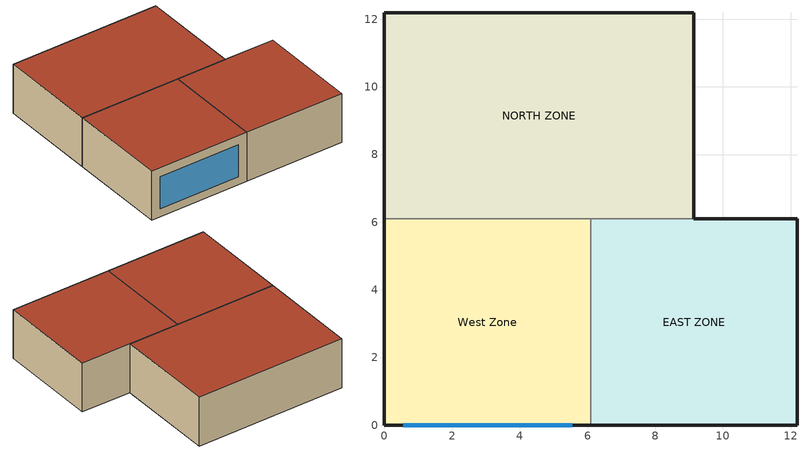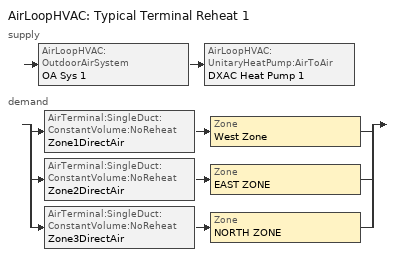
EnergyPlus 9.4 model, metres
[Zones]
West Zone
 floor adiabatic (FLOOR SLAB 8 IN): 0,0 0,6.1 6.1,6.1 6.1,0 z0
 wall outside (EXTWALL80): 0,6.1 0,0 6.1,0 z0:3.05
 wall to NORTH ZONE (PARTITION06): 6.1,6.1 0,6.1 z0:3.05
 wall to EAST ZONE (PARTITION06): 6.1,0 6.1,6.1 z0:3.05
 window (WIN-CON-LIGHT): 0.55,0 5.55,0 z0.5:2.5
 roof outside (ROOF34): 0,6.1 0,0 6.1,0 6.1,6.1 z3.05
EAST ZONE
 floor adiabatic (FLOOR SLAB 8 IN): 6.1,0 6.1,6.1 12.19,6.1 12.19,0 z0
 wall outside (EXTWALL80): 6.1,0 12.19,0 12.19,6.1 9.14,6.1 z0:3.05
 wall to NORTH ZONE (PARTITION06): 9.14,6.1 6.1,6.1 z0:3.05
 roof outside (ROOF34): 6.1,6.1 6.1,0 12.19,0 12.19,6.1 z3.05
NORTH ZONE
 floor adiabatic (FLOOR SLAB 8 IN): 0,6.1 0,12.19 9.14,12.19 9.14,6.1 z0
 wall outside (EXTWALL80): 9.14,6.1 9.14,12.19 0,12.19 0,6.1 z0:3.05
 roof outside (ROOF34): 0,12.19 0,6.1 9.14,6.1 9.14,12.19 z3.05
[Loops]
AirLoopHVAC 'Typical Terminal Reheat 1'
 supply: AirLoopHVAC:OutdoorAirSystem 'OA Sys 1' > AirLoopHVAC:UnitaryHeatPump:AirToAir 'DXAC Heat Pump 1'
 demand: split
  | AirTerminal:SingleDuct:ConstantVolume:NoReheat 'Zone1DirectAir' > Zone 'West Zone'
  | AirTerminal:SingleDuct:ConstantVolume:NoReheat 'Zone2DirectAir' > Zone 'EAST ZONE'
  | AirTerminal:SingleDuct:ConstantVolume:NoReheat 'Zone3DirectAir' > Zone 'NORTH ZONE'
[Building]
NONE: North Axis {deg}=0; Terrain=Suburbs; Loads Convergence Tolerance Value {W}=0.04; Temperature Convergence Tolerance Value {deltaC}=0.4; Solar Distribution=FullInteriorAndExterior; Maximum Number of Warmup Days=25; Minimum Number of Warmup Days=6
[Site:Location]
Chicago Ohare Intl Ap IL USA WMO=725300: Latitude {deg}=41.99; Longitude {deg}=-87.91; Time Zone {hr}=-6; Elevation {m}=205
[SizingPeriod:DesignDay] Day of Month=21; Humidity Condition Type=Wetbulb; Barometric Pressure {Pa}=98886; Rain Indicator=No; Snow Indicator=No; Daylight Saving Time Indicator=No; Solar Model Indicator=ASHRAEClearSky
Name | Month | Day Type | Maximum Dry-Bulb Temperature {C} | Daily Dry-Bulb Temperature Range {deltaC} | Wetbulb or DewPoint at Maximum Dry-Bulb {C} | Wind Speed {m/s} | Wind Direction {deg} | Sky Clearness
Chicago Ohare Intl Ap Ann Htg 99% Condns DB | 1 | WinterDesignDay | -16.6 | 0 | -16.6 | 4.9 | 270 | 0
Chicago Ohare Intl Ap Ann Clg 1% Condns DB=>MWB | 7 | SummerDesignDay | 31.6 | 10.5 | 23 | 5.2 | 230 | 1
[Site:GroundTemperature:BuildingSurface]
20.03, 20.03, 20.13, 20.3, 20.43, 20.52, 20.62, 20.77, 20.78, 20.55, 20.44, 20.2
[Material] Thermal Absorptance=0.9
Name | Roughness | Thickness {m} | Conductivity {W/m-K} | Density {kg/m3} | Specific Heat {J/kg-K} | Solar Absorptance | Visible Absorptance
A1 - 1 IN STUCCO | Smooth | 0.0253898 | 0.691831 | 1858.142 | 836.8 | 0.92 | 0.92
C4 - 4 IN COMMON BRICK | Rough | 0.101498 | 0.726422 | 1922.216 | 836.8 | 0.76 | 0.76
E1 - 3 / 4 IN PLASTER OR GYP BOARD | Smooth | 0.01905 | 0.726422 | 1601.846 | 836.8 | 0.92 | 0.92
C6 - 8 IN CLAY TILE | Smooth | 0.203302 | 0.570761 | 1121.292 | 836.8 | 0.82 | 0.82
C10 - 8 IN HW CONCRETE | MediumRough | 0.203302 | 1.729577 | 2242.585 | 836.8 | 0.65 | 0.65
E2 - 1 / 2 IN SLAG OR STONE | Rough | 0.0127102 | 1.435549 | 881.0155 | 1673.6 | 0.55 | 0.55
E3 - 3 / 8 IN FELT AND MEMBRANE | Rough | 0.00954024 | 0.190253 | 1121.292 | 1673.6 | 0.75 | 0.75
B5 - 1 IN DENSE INSULATION | VeryRough | 0.0253898 | 0.0432394 | 91.30524 | 836.8 | 0.5 | 0.5
C12 - 2 IN HW CONCRETE | MediumRough | 0.0509016 | 1.729577 | 2242.585 | 836.8 | 0.65 | 0.65
[WindowMaterial:Glazing]
WIN-LAY-GLASS-LIGHT: Optical Data Type=SpectralAverage; Thickness {m}=0.003; Solar Transmittance at Normal Incidence=0.9; Front Side Solar Reflectance at Normal Incidence=0.031; Back Side Solar Reflectance at Normal Incidence=0.031; Visible Transmittance at Normal Incidence=0.9; Front Side Visible Reflectance at Normal Incidence=0.05; Back Side Visible Reflectance at Normal Incidence=0.05; Infrared Transmittance at Normal Incidence=0; Front Side Infrared Hemispherical Emissivity=0.84; Back Side Infrared Hemispherical Emissivity=0.84; Conductivity {W/m-K}=0.9
[Construction]
EXTWALL80: A1 - 1 IN STUCCO, C4 - 4 IN COMMON BRICK, E1 - 3 / 4 IN PLASTER OR GYP BOARD
PARTITION06: E1 - 3 / 4 IN PLASTER OR GYP BOARD, C6 - 8 IN CLAY TILE, E1 - 3 / 4 IN PLASTER OR GYP BOARD
FLOOR SLAB 8 IN: C10 - 8 IN HW CONCRETE
ROOF34: E2 - 1 / 2 IN SLAG OR STONE, E3 - 3 / 8 IN FELT AND MEMBRANE, B5 - 1 IN DENSE INSULATION, C12 - 2 IN HW CONCRETE
WIN-CON-LIGHT: WIN-LAY-GLASS-LIGHT
[CoilSystem:DesiccantStorageHeatPump:AirSource]
ASIHP1: Heat Pump ACDXCoil 1, Heat Pump DX Heating Coil 1, HPWHOutdoorDXCoilVS, SINGLE, SCWHCoil1, SCDWHCoolCoil1, SCDWHWHCoil1, Coil:LiquidDesiccant:Simple, DehumLDCoil, OUTDOOR, Coil:LiquidDesiccant:Simple, RegenLDCoil, Indirect Evaporative Cooler 1, GAS, WaterHeater:HeatPump:PumpedCondenser, OutdoorHeatPumpWaterHeater, 1, 1, 55, 65, 55, 85, 0.45, 0.05, 3, 1, 1, 1, 1, 1, 1, 0.15, 1, 1, 1
[EvaporativeCooler:Indirect:CelDekPad]
Indirect Evaporative Cooler 1: Availability Schedule=PlantHPWHSch; Direct Pad Area {m2}=0.6; Direct Pad Depth {m}=0.17; Recirculating Water Pump Power Consumption {W}=55; Secondary Air Fan Flow Rate {m3/s}=1; Secondary Air Fan Total Efficiency=0.7; Secondary Air Fan Delta Pressure {Pa}=200; Indirect Heat Exchanger Effectiveness=0.67; Control Type=Constant
[Coil:LiquidDesiccant:Simple] Availability Schedule=PlantHPWHSch; Design Water Flow Rate {m3/s}=autosize; Design Air Flow Rate {m3/s}=autosize; Design Inlet Water Temperature {C}=autosize; Design Inlet Air Temperature {C}=autosize; Design Outlet Air Temperature {C}=autosize; Design Inlet Air Humidity Ratio {kgWater/kgDryAir}=autosize; Design Outlet Air Humidity Ratio {kgWater/kgDryAir}=autosize; Design Inlet Solution Concentration=autosize; Design fan power per unit mass flow rate=55; Outdoor Air Flow Rates {m3/s}=autosize; Design pump power=75; Design peffectiveness=0.9; material=LiCl
Name | Type of Operation Mode: 1- RegenerationMode, 2-DehumidificationMode | air source: 1-OutdoorAirSource 2-ZoneAirSource (default)
RegenLDCoil | RegenerationMode | OutdoorAirSource
DehumLDCoil | DehumidificationMode | ZoneAirSource
[WaterHeater:HeatPump:PumpedCondenser]
OutdoorHeatPumpWaterHeater: Availability Schedule=PlantHPWHSch; Compressor Setpoint Temperature Schedule=HPWHTempSch; Dead Band Temperature Difference {deltaC}=2; Condenser Water Flow Rate {m3/s}=0.00016; Evaporator Air Flow Rate {m3/s}=0.2685; Inlet Air Configuration=OutdoorAirOnly; Tank=HPWHOutdoorTank; DX Coil=ASIHP1; Minimum Inlet Air Temperature for Compressor Operation {C}=-5; Compressor Location=Outdoors; Fan=HPWHOutdoorFan; Fan Placement=BlowThrough
[WaterHeater:Mixed]
HPWHOutdoorTank: Tank Volume {m3}=0.3785; Setpoint Temperature Schedule=Hot Water Setpoint Temp Schedule; Deadband Temperature Difference {deltaC}=2; Maximum Temperature Limit {C}=82.2222; Heater Control Type=CYCLE; Heater Maximum Capacity {W}=0; Heater Minimum Capacity {W}=0; Heater Fuel Type=ELECTRICITY; Heater Thermal Efficiency=0.95; Off Cycle Parasitic Fuel Consumption Rate {W}=10; Off Cycle Parasitic Fuel Type=ELECTRICITY; Off Cycle Parasitic Heat Fraction to Tank=0; On Cycle Parasitic Fuel Consumption Rate {W}=30; On Cycle Parasitic Fuel Type=ELECTRICITY; On Cycle Parasitic Heat Fraction to Tank=0; Ambient Temperature Indicator=Outdoors; Off Cycle Loss Coefficient to Ambient Temperature {W/K}=2; Off Cycle Loss Fraction to Zone=1; On Cycle Loss Coefficient to Ambient Temperature {W/K}=2; On Cycle Loss Fraction to Zone=1; Use Side Effectiveness=1; Source Side Effectiveness=0.95
[Coil:WaterHeating:AirToWaterHeatPump:VariableSpeed] Number of Speeds=10; Nominal Speed Level=10; Rated Water Heating Capacity {W}=4000; Rated Evaporator Inlet Air Dry-Bulb Temperature {C}=29.44; Rated Evaporator Inlet Air Wet-Bulb Temperature {C}=22.22; Rated Condenser Inlet Water Temperature {C}=55.72; Evaporator Fan Power Included in Rated COP=No; Condenser Pump Power Included in Rated COP=No; Condenser Pump Heat Included in Rated Heating Capacity and Rated COP=No; Fraction of Condenser Pump Heat to Water=0.1; Crankcase Heater Capacity {W}=100; Maximum Ambient Temperature for Crankcase Heater Operation {C}=5; Evaporator Air Temperature Type for Curve Objects=WetBulbTemperature; Part Load Fraction Correlation Curve=HPWHPLFFPLR; Rated Water Heating Capacity at Speed 1 {W}=400; Rated Water Heating COP at Speed 1 {W/W}=5; Rated Sensible Heat Ratio at Speed 1=0.8; Speed 1 Reference Unit Rated Air Flow Rate {m3/s}=0.02014; Speed 1 Reference Unit Rated Water Flow Rate {m3/s}=0.00018; Speed 1 Reference Unit Water Pump Input Power At Rated Conditions {W}=10; Speed 1 Total WH Capacity Function of Temperature Curve=HPWHHeatingCapFTemp; Speed 1 Total WH Capacity Function of Air Flow Fraction Curve=ConstantCubic; Speed 1 Total WH Capacity Function of Water Flow Fraction Curve=ConstantCubic; Speed 1 COP Function of Temperature Curve=HPWHHeatingCOPFTemp; Speed 1 COP Function of Air Flow Fraction Curve=ConstantCubic; Speed 1 COP Function of Water Flow Fraction Curve=ConstantCubic; Rated Water Heating Capacity at Speed 2 {W}=800; Rated Water Heating COP at Speed 2 {W/W}=4.8; Rated Sensible Heat Ratio at Speed 2=0.79; Speed 2 Reference Unit Rated Air Flow Rate {m3/s}=0.04028; Speed 2 Reference Unit Rated Water Flow Rate {m3/s}=0.00036; Speed 2 Reference Unit Water Pump Input Power At Rated Conditions=10; Speed 2 Total WH Capacity Function of Temperature Curve=HPWHHeatingCapFTemp; Speed 2 Total WH Capacity Function of Air Flow Fraction Curve=ConstantCubic; Speed 2 Total WH Capacity Function of Water Flow Fraction Curve=ConstantCubic; Speed 2 COP Function of Temperature Curve=HPWHHeatingCOPFTemp; Speed 2 COP Function of Air Flow Fraction Curve=ConstantCubic; Speed 2 COP Function of Water Flow Fraction Curve=ConstantCubic; Rated Water Heating Capacity at speed 3 {W}=1200; Rated Water Heating COP at Speed 3 {W/W}=4.4; Rated Sensible Heat Ratio at Speed 3=0.78; Speed 3 Reference Unit Rated Air Flow Rate {m3/s}=0.06042; Speed 3 Reference Unit Rated Water Flow Rate {m3/s}=0.00054; Speed 3 Reference Unit Water Pump Input Power At Rated Conditions=10; Speed 3 Total WH Capacity Function of Temperature Curve=HPWHHeatingCapFTemp; Speed 3 Total WH Capacity Function of Air Flow Fraction Curve=ConstantCubic; Speed 3 Total WH Capacity Function of Water Flow Fraction Curve=ConstantCubic; Speed 3 COP Function of Temperature Curve=HPWHHeatingCOPFTemp; Speed 3 COP Function of Air Flow Fraction Curve=ConstantCubic; Speed 3 COP Function of Water Flow Fraction Curve=ConstantCubic; Rated Water Heating Capacity at Speed 4 {W}=1600; Rated Water Heating COP at Speed 4 {W/W}=4; Rated Sensible Heat Ratio at Speed 4=0.77; Speed 4 Reference Unit Rated Air Flow Rate {m3/s}=0.08056; Speed 4 Reference Unit Rated Water Flow Rate {m3/s}=0.00072; Speed 4 Reference Unit Water Pump Input Power At Rated Conditions=10; Speed 4 Total WH Capacity Function of Temperature Curve=HPWHHeatingCapFTemp; Speed 4 Total WH Capacity Function of Air Flow Fraction Curve=ConstantCubic; Speed 4 Total WH Capacity Function of Water Flow Fraction Curve=ConstantCubic; Speed 4 COP Function of Temperature Curve=HPWHHeatingCOPFTemp; Speed 4 COP Function of Air Flow Fraction Curve=ConstantCubic; Speed 4 COP Function of Water Flow Fraction Curve=ConstantCubic; Rated Water Heating Capacity at Speed 5 {W}=2000; Rated Water Heating COP at Speed 5 {W/W}=3.8; Rated Sensible Heat Ratio at Speed 5=0.76; Speed 5 Reference Unit Rated Air Flow Rate {m3/s}=0.1007; Speed 5 Reference Unit Rated Water Flow Rate {m3/s}=0.0009; Speed 5 Reference Unit Water Pump Input Power At Rated Conditions=10; Speed 5 Total WH Capacity Function of Temperature Curve=HPWHHeatingCapFTemp; Speed 5 Total WH Capacity Function of Air Flow Fraction Curve=ConstantCubic; Speed 5 Total WH Capacity Function of Water Flow Fraction Curve=ConstantCubic; Speed 5 COP Function of Temperature Curve=HPWHHeatingCOPFTemp; Speed 5 COP Function of Air Flow Fraction Curve=ConstantCubic; Speed 5 COP Function of Water Flow Fraction Curve=ConstantCubic; Rated Water Heating Capacity at Speed 6 {W}=2400; Rated Water Heating COP at Speed 6 {W/W}=3.4; Rated Sensible Heat Ratio at Speed 6=0.75; Speed 6 Reference Unit Rated Air Flow Rate {m3/s}=0.12084; Speed 6 Reference Unit Rated Water Flow Rate {m3/s}=0.00108; Speed 6 Reference Unit Water Pump Input Power At Rated Conditions=10; Speed 6 Total WH Capacity Function of Temperature Curve=HPWHHeatingCapFTemp; Speed 6 Total WH Capacity Function of Air Flow Fraction Curve=ConstantCubic; Speed 6 Total WH Capacity Function of Water Flow Fraction Curve=ConstantCubic; Speed 6 COP Function of Temperature Curve=HPWHHeatingCOPFTemp; Speed 6 COP Function of Air Flow Fraction Curve=ConstantCubic; Speed 6 COP Function of Water Flow Fraction Curve=ConstantCubic; Rated Water Heating Capacity at Speed 7 {W}=2800; Rated Water Heating COP at Speed 7 {W/W}=3; Rated Sensible Heat Ratio at Speed 7=0.74; Speed 7 Reference Unit Rated Air Flow Rate {m3/s}=0.14098; Speed 7 Reference Unit Rated Water Flow Rate {m3/s}=0.00126; Speed 7 Reference Unit Water Pump Input Power At Rated Conditions=10; Speed 7 Total WH Capacity Function of Temperature Curve=HPWHHeatingCapFTemp; Speed 7 Total WH Capacity Function of Air Flow Fraction Curve=ConstantCubic; Speed 7 Total WH Capacity Function of Water Flow Fraction Curve=ConstantCubic; Speed 7 COP Function of Temperature Curve=HPWHHeatingCOPFTemp; Speed 7 COP Function of Air Flow Fraction Curve=ConstantCubic; Speed 7 COP Function of Water Flow Fraction Curve=ConstantCubic; Rated Water Heating Capacity at Speed 8 {W}=3200; Rated Water Heating COP at Speed 8 {W/W}=2.6; Rated Sensible Heat Ratio at Speed 8=0.73; Speed 8 Reference Unit Rated Air Flow Rate {m3/s}=0.16112; Speed 8 Reference Unit Rated Water Flow Rate {m3/s}=0.00144; Speed 8 Reference Unit Water Pump Input Power At Rated Conditions=10; Speed 8 Total WH Capacity Function of Temperature Curve=HPWHHeatingCapFTemp; Speed 8 Total WH Capacity Function of Air Flow Fraction Curve=ConstantCubic; Speed 8 Total WH Capacity Function of Water Flow Fraction Curve=ConstantCubic; Speed 8 COP Function of Temperature Curve=HPWHHeatingCOPFTemp; Speed 8 COP Function of Air Flow Fraction Curve=ConstantCubic; Speed 8 COP Function of Water Flow Fraction Curve=ConstantCubic; Rated Water Heating Capacity at Speed 9 {W}=3600; Rated Water Heating COP at Speed 9 {W/W}=2.3; Rated Sensible Heat Ratio at Speed 9=0.72; Speed 9 Reference Unit Rated Air Flow Rate {m3/s}=0.18126; Speed 9 Reference Unit Rated Water Flow Rate {m3/s}=0.00162; Speed 9 Reference Unit Water Pump Input Power At Rated Conditions=10; Speed 9 Total WH Capacity Function of Temperature Curve=HPWHHeatingCapFTemp; Speed 9 Total WH Capacity Function of Air Flow Fraction Curve=ConstantCubic; Speed 9 Total WH Capacity Function of Water Flow Fraction Curve=ConstantCubic; Speed 9 COP Function of Temperature Curve=HPWHHeatingCOPFTemp; Speed 9 COP Function of Air Flow Fraction Curve=ConstantCubic; Speed 9 COP Function of Water Flow Fraction Curve=ConstantCubic; Rated Water Heating Capacity at Speed 10 {W}=4000; Rated Water Heating COP at Speed 10 {W/W}=2; Rated Sensible Heat Ratio at Speed 10=0.7; Speed 10 Reference Unit Rated Air Flow Rate {m3/s}=0.2014; Speed 10 Reference Unit Rated Water Flow Rate {m3/s}=0.00179; Speed 10 Reference Unit Water Pump Input Power At Rated Conditions=10; Speed 10 Total WH Capacity Function of Temperature Curve=HPWHHeatingCapFTemp; Speed 10 Total WH Capacity Function of Air Flow Fraction Curve=ConstantCubic; Speed 10 Total WH Capacity Function of Water Flow Fraction Curve=ConstantCubic; Speed 10 COP Function of Temperature Curve=HPWHHeatingCOPFTemp; Speed 10 COP Function of Air Flow Fraction Curve=ConstantCubic; Speed 10 COP Function of Water Flow Fraction Curve=ConstantCubic
Name | Rated Evaporator Air Flow Rate {m3/s} | Rated Condenser Water Flow Rate {m3/s}
HPWHOutdoorDXCoilVS | 0.2685 | 0.00016
SCWHCoil1; SCDWHWHCoil1 | autocalculate | autocalculate
[Fan:OnOff] Fan Total Efficiency=0.7; Motor Efficiency=0.9; Motor In Airstream Fraction=1
Name | Availability Schedule | Pressure Rise {Pa} | Maximum Flow Rate {m3/s}
HPWHOutdoorFan | PlantHPWHSch | 100 | 0.2685
Supply Fan 1 | FanAndCoilAvailSched | 300 | 1.7
[AirLoopHVAC:UnitaryHeatPump:AirToAir]
DXAC Heat Pump 1: Availability Schedule=FanAndCoilAvailSched; Cooling Supply Air Flow Rate {m3/s}=1.7; Heating Supply Air Flow Rate {m3/s}=1.7; No Load Supply Air Flow Rate {m3/s}=0; Controlling Zone or Thermostat Location=East Zone; Supply Air Fan=Supply Fan 1; Heating Coil=ASIHP1; Cooling Coil=ASIHP1; Supplemental Heating Coil=Heat Pump DX Supp Heating Coil 1; Maximum Supply Air Temperature from Supplemental Heater {C}=50; Maximum Outdoor Dry-Bulb Temperature for Supplemental Heater Operation {C}=21; Fan Placement=BlowThrough; Supply Air Fan Operating Mode Schedule=CyclingFanSchedule
[Coil:Heating:DX:VariableSpeed]
Heat Pump DX Heating Coil 1: Number of Speeds=10; Nominal Speed Level=10; Rated Heating Capacity At Selected Nominal Speed Level {W}=35000; Rated Air Flow Rate At Selected Nominal Speed Level {m3/s}=1.7; Energy Part Load Fraction Curve=HPACCOOLPLFFPLR; Minimum Outdoor Dry-Bulb Temperature for Compressor Operation {C}=-30; Maximum Outdoor Dry-Bulb Temperature for Defrost Operation {C}=5; Crankcase Heater Capacity {W}=200; Maximum Outdoor Dry-Bulb Temperature for Crankcase Heater Operation {C}=10; Defrost Strategy=Resistive; Defrost Control=TIMED; Defrost Time Period Fraction=0.166667; Resistive Defrost Heater Capacity {W}=20000; Speed 1 Reference Unit Gross Rated Heating Capacity {W}=1838.7; Speed 1 Reference Unit Gross Rated Heating COP=5; Speed 1 Reference Unit Rated Air Flow Rate {m3/s}=0.166109; Speed 1 Heating Capacity Function of Temperature Curve=HPACHeatCapFT; Speed 1 Total  Heating Capacity Function of Air Flow Fraction Curve=HPACHeatCapFFF; Speed 1 Energy Input Ratio Function of Temperature Curve=HPACHeatEIRFT; Speed 1 Energy Input Ratio Function of Air Flow Fraction Curve=HPACHeatEIRFFF; Speed 2 Reference Unit Gross Rated Heating Capacity {W}=2295.5; Speed 2 Reference Unit Gross Rated Heating COP=5; Speed 2 Reference Unit Rated Air Flow Rate {m3/s}=0.179322; Speed 2 Heating Capacity Function of Temperature Curve=HPACHeatCapFT; Speed 2 Total  Heating Capacity Function of Air Flow Fraction Curve=HPACHeatCapFFF; Speed 2 Energy Input Ratio Function of Temperature Curve=HPACHeatEIRFT; Speed 2 Energy Input Ratio Function of Air Flow Fraction Curve=HPACHeatEIRFFF; Speed 3 Reference Unit Gross Rated Heating Capacity {W}=2751.3; Speed 3 Reference Unit Gross Rated Heating COP=5; Speed 3 Reference Unit Rated Air Flow Rate {m3/s}=0.192535; Speed 3 Heating Capacity Function of Temperature Curve=HPACHeatCapFT; Speed 3 Total  Heating Capacity Function of Air Flow Fraction Curve=HPACHeatCapFFF; Speed 3 Energy Input Ratio Function of Temperature Curve=HPACHeatEIRFT; Speed 3 Energy Input Ratio Function of Air Flow Fraction Curve=HPACHeatEIRFFF; Speed 4 Reference Unit Gross Rated Heating Capacity {W}=3659.6; Speed 4 Reference Unit Gross Rated Heating COP=5; Speed 4 Reference Unit Rated Air Flow Rate {m3/s}=0.218962; Speed 4 Heating Capacity Function of Temperature Curve=HPACHeatCapFT; Speed 4 Heating Capacity Function of Air Flow Fraction Curve=HPACHeatCapFFF; Speed 4 Energy Input Ratio Function of Temperature Curve=HPACHeatEIRFT; Speed 4 Energy Input Ratio Function of Air Flow Fraction Curve=HPACHeatEIRFFF; Speed 5 Reference Unit Gross Rated Heating Capacity {W}=4563.7; Speed 5 Reference Unit Gross Rated Heating COP=5; Speed 5 Reference Unit Rated Air Flow Rate {m3/s}=0.245388; Speed 5 Heating Capacity Function of Temperature Curve=HPACHeatCapFT; Speed 5 Heating Capacity Function of Air Flow Fraction Curve=HPACHeatCapFFF; Speed 5 Energy Input Ratio Function of Temperature Curve=HPACHeatEIRFT; Speed 5 Energy Input Ratio Function of Air Flow Fraction Curve=HPACHeatEIRFFF; Speed 6 Reference Unit Gross Rated Heating Capacity {W}=5463.3; Speed 6 Reference Unit Gross Rated Heating COP=5; Speed 6 Reference Unit Rated Air Flow Rate {m3/s}=0.271814; Speed 6 Heating Capacity Function of Temperature Curve=HPACHeatCapFT; Speed 6 Heating Capacity Function of Air Flow Fraction Curve=HPACHeatCapFFF; Speed 6 Energy Input Ratio Function of Temperature Curve=HPACHeatEIRFT; Speed 6 Energy Input Ratio Function of Air Flow Fraction Curve=HPACHeatEIRFFF; Speed 7 Reference Unit Gross Rated Heating Capacity {W}=6358.4; Speed 7 Reference Unit Gross Rated Heating COP=5; Speed 7 Reference Unit Rated Air Flow Rate {m3/s}=0.298241; Speed 7 Heating Capacity Function of Temperature Curve=HPACHeatCapFT; Speed 7 Heating Capacity Function of Air Flow Fraction Curve=HPACHeatCapFFF; Speed 7 Energy Input Ratio Function of Temperature Curve=HPACHeatEIRFT; Speed 7 Energy Input Ratio Function of Air Flow Fraction Curve=HPACHeatEIRFFF; Speed 8 Reference Unit Gross Rated Heating Capacity {W}=7248.5; Speed 8 Reference Unit Gross Rated Heating COP=5; Speed 8 Reference Unit Rated Air Flow Rate {m3/s}=0.324667; Speed 8 Heating Capacity Function of Temperature Curve=HPACHeatCapFT; Speed 8 Heating Capacity Function of Air Flow Fraction Curve=HPACHeatCapFFF; Speed 8 Energy Input Ratio Function of Temperature Curve=HPACHeatEIRFT; Speed 8 Energy Input Ratio Function of Air Flow Fraction Curve=HPACHeatEIRFFF; Speed 9 Reference Unit Gross Rated Heating Capacity {W}=8133.6; Speed 9 Reference Unit Gross Rated Heating COP=5; Speed 9 Reference Unit Rated Air Flow Rate {m3/s}=0.351094; Speed 9 Heating Capacity Function of Temperature Curve=HPACHeatCapFT; Speed 9 Heating Capacity Function of Air Flow Fraction Curve=HPACHeatCapFFF; Speed 9 Energy Input Ratio Function of Temperature Curve=HPACHeatEIRFT; Speed 9 Energy Input Ratio Function of Air Flow Fraction Curve=HPACHeatEIRFFF; Speed 10 Reference Unit Gross Rated Heating Capacity {W}=9013.2; Speed 10 Reference Unit Gross Rated Heating COP=5; Speed 10 Reference Unit Rated Air Flow Rate {m3/s}=0.37752; Speed 10 Heating Capacity Function of Temperature Curve=HPACHeatCapFT; Speed 10 Heating Capacity Function of Air Flow Fraction Curve=HPACHeatCapFFF; Speed 10 Energy Input Ratio Function of Temperature Curve=HPACHeatEIRFT; Speed 10 Energy Input Ratio Function of Air Flow Fraction Curve=HPACHeatEIRFFF
[Coil:Cooling:DX:VariableSpeed]
Heat Pump ACDXCoil 1: 10, 10, 32000, 1.7, 0, 0, HPACCOOLPLFFPLR, AirCooled, 200, 10, GRIDSUMMER, 10, 1000, 0, Sensible, 1524.1, 0.75, 4, 0.135907, 0.26, HPACCoolCapFT, HPACCoolCapFFF, HPACCOOLEIRFT, HPACCOOLEIRFFF, 1877.9, 0.75, 4, 0.151008, 0.3, HPACCoolCapFT, HPACCoolCapFFF, HPACCOOLEIRFT, HPACCOOLEIRFFF, 2226.6, 0.75, 4, 0.166109, 0.33, HPACCoolCapFT, HPACCoolCapFFF, HPACCOOLEIRFT, HPACCOOLEIRFFF, 2911.3, 0.75, 4, 0.19631, 0.38, HPACCoolCapFT, HPACCoolCapFFF, HPACCOOLEIRFT, HPACCOOLEIRFFF, 3581.7, 0.75, 4, 0.226512, 0.44, HPACCoolCapFT, HPACCoolCapFFF, HPACCOOLEIRFT, HPACCOOLEIRFFF, 4239.5, 0.75, 4, 0.256714, 0.5, HPACCoolCapFT, HPACCoolCapFFF, HPACCOOLEIRFT, HPACCOOLEIRFFF, 4885.7, 0.75, 4, 0.286915, 0.57, HPACCoolCapFT, HPACCoolCapFFF, HPACCOOLEIRFT, HPACCOOLEIRFFF, 5520.7, 0.75, 4, 0.317117, 0.63, HPACCoolCapFT, HPACCoolCapFFF, HPACCOOLEIRFT, HPACCOOLEIRFFF, 6144.8, 0.75, 4, 0.347318, 0.69, HPACCoolCapFT, HPACCoolCapFFF, HPACCOOLEIRFT, HPACCOOLEIRFFF, 6758, 0.75, 4, 0.37752, 0.74, HPACCoolCapFT, HPACCoolCapFFF, HPACCOOLEIRFT, HPACCOOLEIRFFF
SCDWHCoolCoil1: 10, 10, 32000, 1.7, 0, 0, HPACCOOLPLFFPLR, AirCooled, 200, 10, 1524.1, 0.75, 4, 0.135907, 0.26, HPACCoolCapFT, HPACCoolCapFFF, HPACCOOLEIRFT, HPACCOOLEIRFFF, 1877.9, 0.75, 4, 0.151008, 0.3, HPACCoolCapFT, HPACCoolCapFFF, HPACCOOLEIRFT, HPACCOOLEIRFFF, 2226.6, 0.75, 4, 0.166109, 0.33, HPACCoolCapFT, HPACCoolCapFFF, HPACCOOLEIRFT, HPACCOOLEIRFFF, 2911.3, 0.75, 4, 0.19631, 0.38, HPACCoolCapFT, HPACCoolCapFFF, HPACCOOLEIRFT, HPACCOOLEIRFFF, 3581.7, 0.75, 4, 0.226512, 0.44, HPACCoolCapFT, HPACCoolCapFFF, HPACCOOLEIRFT, HPACCOOLEIRFFF, 4239.5, 0.75, 4, 0.256714, 0.5, HPACCoolCapFT, HPACCoolCapFFF, HPACCOOLEIRFT, HPACCOOLEIRFFF, 4885.7, 0.75, 4, 0.286915, 0.57, HPACCoolCapFT, HPACCoolCapFFF, HPACCOOLEIRFT, HPACCOOLEIRFFF, 5520.7, 0.75, 4, 0.317117, 0.63, HPACCoolCapFT, HPACCoolCapFFF, HPACCOOLEIRFT, HPACCOOLEIRFFF, 6144.8, 0.75, 4, 0.347318, 0.69, HPACCoolCapFT, HPACCoolCapFFF, HPACCOOLEIRFT, HPACCOOLEIRFFF, 6758, 0.75, 4, 0.37752, 0.74, HPACCoolCapFT, HPACCoolCapFFF, HPACCOOLEIRFT, HPACCOOLEIRFFF
[Zone] Type=1; Multiplier=1; Ceiling Height {m}=autocalculate; Volume {m3}=autocalculate
West Zone; EAST ZONE; NORTH ZONE
[People] Number of People Schedule=OFFICE OCCUPANCY; Number of People Calculation Method=people; Fraction Radiant=0.3; Activity Level Schedule=Activity Sch; Carbon Dioxide Generation Rate {m3/s-W}=3.82E-8; Mean Radiant Temperature Calculation Type=zoneaveraged; Work Efficiency Schedule=Work Eff Sch; Clothing Insulation Calculation Method=ClothingInsulationSchedule; Clothing Insulation Schedule=Clothing Sch; Air Velocity Schedule=Air Velo Sch; Thermal Comfort Model 1 Type=FANGER
Name | Zone or ZoneList | Number of People
WestPeople | West Zone | 3
EastPeople | EAST ZONE | 3
NorthPeople | NORTH ZONE | 4
[Lights] Schedule=OFFICE LIGHTING; Design Level Calculation Method=LightingLevel; Return Air Fraction=0; Fraction Radiant=0.2; Fraction Visible=0.2; Fraction Replaceable=0
Name | Zone or ZoneList | Lighting Level {W}
EAST ZONE Lights 1 | EAST ZONE | 1464.375
NORTH ZONE Lights 1 | NORTH ZONE | 878.6252
[ElectricEquipment] Schedule=INTERMITTENT; Design Level Calculation Method=EquipmentLevel; Fraction Latent=0; Fraction Radiant=0.3; Fraction Lost=0
Name | Zone or ZoneList | Design Level {W}
West Zone ElecEq 1 | West Zone | 2928.751
EAST ZONE ElecEq 1 | EAST ZONE | 1464.375
NORTH ZONE ElecEq 1 | NORTH ZONE | 2928.751
[AirLoopHVAC]
Typical Terminal Reheat 1: Design Supply Air Flow Rate {m3/s}=1.7
[AvailabilityManager:Scheduled]
Name | Schedule
Heat Pump 1 Avail | FanAndCoilAvailSched
Outdoor Air 1 Avail | OutdoorAirAvailSched
[Controller:OutdoorAir]
OA Controller 1: Minimum Outdoor Air Flow Rate {m3/s}=0.51; Maximum Outdoor Air Flow Rate {m3/s}=1.7; Economizer Control Type=NoEconomizer; Economizer Control Action Type=ModulateFlow; Lockout Type=NoLockout; Minimum Limit Type=FixedMinimum; Minimum Outdoor Air Schedule=OAFractionSched
[Zone equipment]
West Zone: Zone1DirectAir
EAST ZONE: Zone2DirectAir
NORTH ZONE: Zone3DirectAir
[AirTerminal:SingleDuct:ConstantVolume:NoReheat] Availability Schedule=FanAndCoilAvailSched
Name | Maximum Air Flow Rate {m3/s}
Zone1DirectAir; Zone3DirectAir | 0.612
Zone2DirectAir | 0.476
[ZoneControl:Thermostat]
Zone 2 Thermostat: Zone or ZoneList=EAST ZONE; Control Type Schedule=Zone Control Type Sched; Control 1=Heating Setpoint with SB; Control 2=Cooling Setpoint with SB
[ThermostatSetpoint:SingleHeating]
Heating Setpoint with SB: Setpoint Temperature Schedule=Heating Setpoints
[ThermostatSetpoint:SingleCooling]
Cooling Setpoint with SB: Setpoint Temperature Schedule=Cooling Setpoints
[Coil:Heating:Fuel]
Heat Pump DX Supp Heating Coil 1: Availability Schedule=FanAndCoilAvailSched; Fuel Type=NaturalGas; Burner Efficiency=0.8; Nominal Capacity {W}=45000
[Schedule:Compact]
PlantHPWHSch; Clothing Sch: Through: 12/31, For: AllDays, Until: 24:00, 1
HPWHTempSch: Through: 12/31, For: AllDays, Until: 24:00, 10
Hot Water Setpoint Temp Schedule: Through: 12/31, For: AllDays, Until: 24:00, 5
GRIDSUMMER: Through: 4/30, For: AllDays, Interpolate: Linear, Until: 24:00, 0, Through: 10/31, For: Weekdays SummerDesignDay, Interpolate: Linear, Until: 6:00, 5.6, Until: 7:00, 7, Until: 8:00, 8.3, Until: 9:00, 9, Until: 10:00, 9.7, Until: 11:00, 10.6, Until: 12:00, 11.4, Until: 13:00, 11.8, Until: 14:00, 12.2, Until: 15:00, 13.2, Until: 16:00, 14.2, Until: 17:00, 12.7, Until: 18:00, 11.1, Until: 20:00, 11.1, Until: 21:00, 9.7, Until: 22:00, 8.3, Until: 23:00, 7, Until: 24:00, 5.6, For: Weekends Holidays, Interpolate: Linear, Until: 6:00, 5.6, Until: 7:00, 7, Until: 8:00, 8.3, Until: 9:00, 9, Until: 10:00, 9.7, Until: 11:00, 10.6, Until: 12:00, 11.4, Until: 13:00, 11.8, Until: 14:00, 12.2, Until: 15:00, 13.2, Until: 16:00, 14.2, Until: 17:00, 12.7, Until: 18:00, 11.1, Until: 20:00, 11.1, Until: 21:00, 9.7, Until: 22:00, 8.3, Until: 23:00, 7, Until: 24:00, 5.6, For: AllOtherDays, Until: 24:00, 0, Through: 12/31, For: AllDays, Interpolate: Linear, Until: 24:00, 0, For: AllOtherDays, Until: 24:00, 0
Activity Sch: Through: 12/31, For: AllDays, Until: 24:00, 131.8
Work Eff Sch; CyclingFanSchedule: Through: 12/31, For: AllDays, Until: 24:00, 0
Air Velo Sch: Through: 12/31, For: AllDays, Until: 24:00, 0.137
OFFICE OCCUPANCY: Through: 12/31, For: WeekDays SummerDesignDay, Until: 6:00, 0, Until: 7:00, 0.1, Until: 8:00, 0.5, Until: 12:00, 1, Until: 13:00, 0.5, Until: 16:00, 1, Until: 17:00, 0.5, Until: 18:00, 0.1, Until: 24:00, 0, For: AllOtherDays, Until: 24:00, 0
INTERMITTENT: Through: 12/31, For: WeekDays SummerDesignDay, Until: 8:00, 0, Until: 18:00, 1, Until: 24:00, 0, For: AllOtherDays, Until: 24:00, 0
OFFICE LIGHTING: Through: 12/31, For: WeekDays SummerDesignDay, Until: 6:00, 0.05, Until: 7:00, 0.2, Until: 17:00, 1, Until: 18:00, 0.5, Until: 24:00, 0.05, For: AllOtherDays, Until: 24:00, 0.05
OutdoorAirAvailSched: Through: 3/31, For: AllDays, Until: 24:00, 1, Through: 9/30, For: WeekDays, Until: 7:00, 0, Until: 17:00, 1, Until: 24:00, 0, For: SummerDesignDay WinterDesignDay, Until: 24:00, 0, For: AllOtherDays, Until: 24:00, 0, Through: 12/31, For: AllDays, Until: 24:00, 1
OAFractionSched: Through: 12/31, For: AllDays, Until: 7:00, 0, Until: 17:00, 1, Until: 24:00, 0
FanAndCoilAvailSched: Through: 3/31, For: AllDays, Until: 24:00, 1, Through: 9/30, For: WeekDays, Until: 7:00, 0, Until: 17:00, 1, Until: 24:00, 0, For: SummerDesignDay WinterDesignDay, Until: 24:00, 1, For: AllOtherDays, Until: 24:00, 0, Through: 12/31, For: AllDays, Until: 24:00, 1
Heating Setpoints: Through: 12/31, For: AllDays, Until:  7:00, 15, Until: 17:00, 20, Until: 24:00, 15
Cooling Setpoints: Through: 12/31, For: AllDays, Until:  7:00, 30, Until: 17:00, 24, Until: 24:00, 30
Zone Control Type Sched: Through: 3/31, For: AllDays, Until: 24:00, 1, Through: 9/30, For: AllDays, Until: 24:00, 2, Through: 12/31, For: AllDays, Until: 24:00, 1
[Curve:Biquadratic] Input Unit Type for X=Temperature; Input Unit Type for Y=Temperature; Output Unit Type=Dimensionless
Name | Coefficient1 Constant | Coefficient2 x | Coefficient3 x**2 | Coefficient4 y | Coefficient5 y**2 | Coefficient6 x*y | Minimum Value of x | Maximum Value of x | Minimum Value of y | Maximum Value of y | Minimum Curve Output | Maximum Curve Output
HPWHHeatingCapFTemp | 0.369827 | 0.043341 | -0.00023 | 0.000466 | 0.000026 | -0.00027 | 0 | 40 | 20 | 90
HPWHHeatingCOPFTemp | 1.19713 | 0.077849 | -1.6e-06 | -0.02675 | 0.000296 | -0.00112 | 0 | 40 | 20 | 90
HPACHeatCapFT | 0.852968 | -0.000484717 | -1.0693e-06 | 0.0185542 | 8.72425e-05 | -1.66868e-05 | 17.78 | 23.33 | -28.89 | 17.22 | 0.3799 | 1.1896
HPACHeatEIRFT | 0.707708 | 0.0148163 | 0.000262259 | -0.011324 | 0.000293928 | -0.000360528 | 17.78 | 23.33 | -28.89 | 17.22 | 0.8266 | 2.0277
HPACCoolCapFT | 0.766956 | 0.0107756 | -4.14703e-05 | 0.00134961 | -0.000261144 | 0.000457488 | 12.77778 | 23.88889 | 18 | 46.11111
HPACCOOLEIRFT | 0.297145 | 0.0430933 | -0.000748766 | 0.00597727 | 0.000482112 | -0.000956448 | 12.77778 | 23.88889 | 18 | 46.11111
[Curve:Quadratic]
Name | Coefficient1 Constant | Coefficient2 x | Coefficient3 x**2 | Minimum Value of x | Maximum Value of x
HPWHPLFFPLR | 0.75 | 0.25 | 0 | 0 | 1
HPACCoolCapFFF | 0.8 | 0.2 | 0 | 0.5 | 1.5
HPACCOOLEIRFFF | 1.156 | -0.1816 | 0.0256 | 0.5 | 1.5
HPACCOOLPLFFPLR | 0.85 | 0.15 | 0 | 0 | 1
HPACHeatEIRFFF | 1.3824 | -0.4336 | 0.0512 | 0 | 1
[Curve:Cubic] Coefficient3 x**2=0; Coefficient4 x**3=0
Name | Coefficient1 Constant | Coefficient2 x | Minimum Value of x | Maximum Value of x
ConstantCubic | 1 | 0 | -100 | 100
HPACHeatCapFFF | 0.84 | 0.16 | 0.5 | 1.5
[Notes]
HeatPumpVSAS.idf
Basic file description:  Air Source Integrated Heat pump (w/ 10% outdoor air max.)
1 story building divided into 3 interior conditioned zones. Roof with no plenum.
No ground contact with floor.
Highlights:              Example of Multi-functional air-source integrated heat pump
Simulation Location/Run: Chicago Ohare Intl Ap IL USA WMO=725300, 2 design days, 2 run periods.
Run Control executes two design days (see RUN PERIOD object)
Location:                Chicago, IL
Design Days:             Chicago Ohare Intl Ap IL USA Annual Heating 99%, MaxDB=-16.6°C
Chicago Ohare Intl Ap IL USA Annual Cooling (DB=>MWB) 1%, MaxDB=31.6°C MWB=23°C
Run Period (Weather File): Winter 1/14, Summer 7/7.
Run Control:             No zone or system sizing, design day run control (no weather file simulation)
Building: Single floor rectangular L-shaped building 40 ft south wall, 40 ft west wall, zone height 10 feet.
There is a single window in West Zone's south wall. The walls are 1 in stucco over 4 in common brick
and gypboard. The roof is a built up roof with 1/2 in stone over 3/8 in felt over 1 in dense insulation
supported by 2 in heavy weight concrete. The window is single pane 3mm clear.
The window to wall ratio is approximately 0.07.
The building is oriented due north.
Floor Area:        130.1 m2 (1403 ft2)
Number of Stories: 1
Zone Description Details:
|       West         |         East           |    window = *
Internal gains description:     ZONE West      - lighting is 0 watts, equip is 2928.751 watts, 3 occupants
Internal gains description:     ZONE North     - lighting is 878.6252 watts, equip is 2928.751 watts, 4 occupants
Internal gains description:     ZONE East      - lighting is 1464.375 watts, equip is 1464.375 watts, 3 occupants
Interzone Surfaces:             3 interzone surfaces (see diagram)
Internal Mass:                  None
Detached Shading:               None
Daylight:                       None
Natural Ventilation:            None
Compact Schedules:              Yes
Solair Distribution:            FullInteriorAndExterior
HVAC:                           UNITARYSYSTEM:HEATPUMP:AIRTOAIR
Heat pump using a single air loop serving 3 zones.  Heat pump configured with a
blow through fan, heat pump defrost is timed using a resistive heating element.
Heating set point during winter months is 20 C during occupied hours,
15 C set-back otherwise.  Cooling set point at 24 C during occupied hours only.
Cooling coil off all winter. Heat Pump has a gas supplemental heater.
Zonal Equipment:                DIRECT AIR
Central Air Handling Equipment: Yes
System Equipment Autosize:      No
Purchased Cooling:              No
Purchased Heating:              No
Purchased Chilled Water:        No
Purchased Hot Water:            No
Coils:                          Coil:Cooling:DX:VariableSpeed, COIL:Heating:DX:VariableSpeed, Coil:Heating:Fuel
Pumps:                          None
Boilers:                        None
Chillers:                       None
Towers:                         None
Standard Reports:               None
Timestep or Hourly Variables:   Timestep
Time bins Report:               None
HTML Report:                    None
Environmental Emissions:        None
Utility Tariffs:                None
